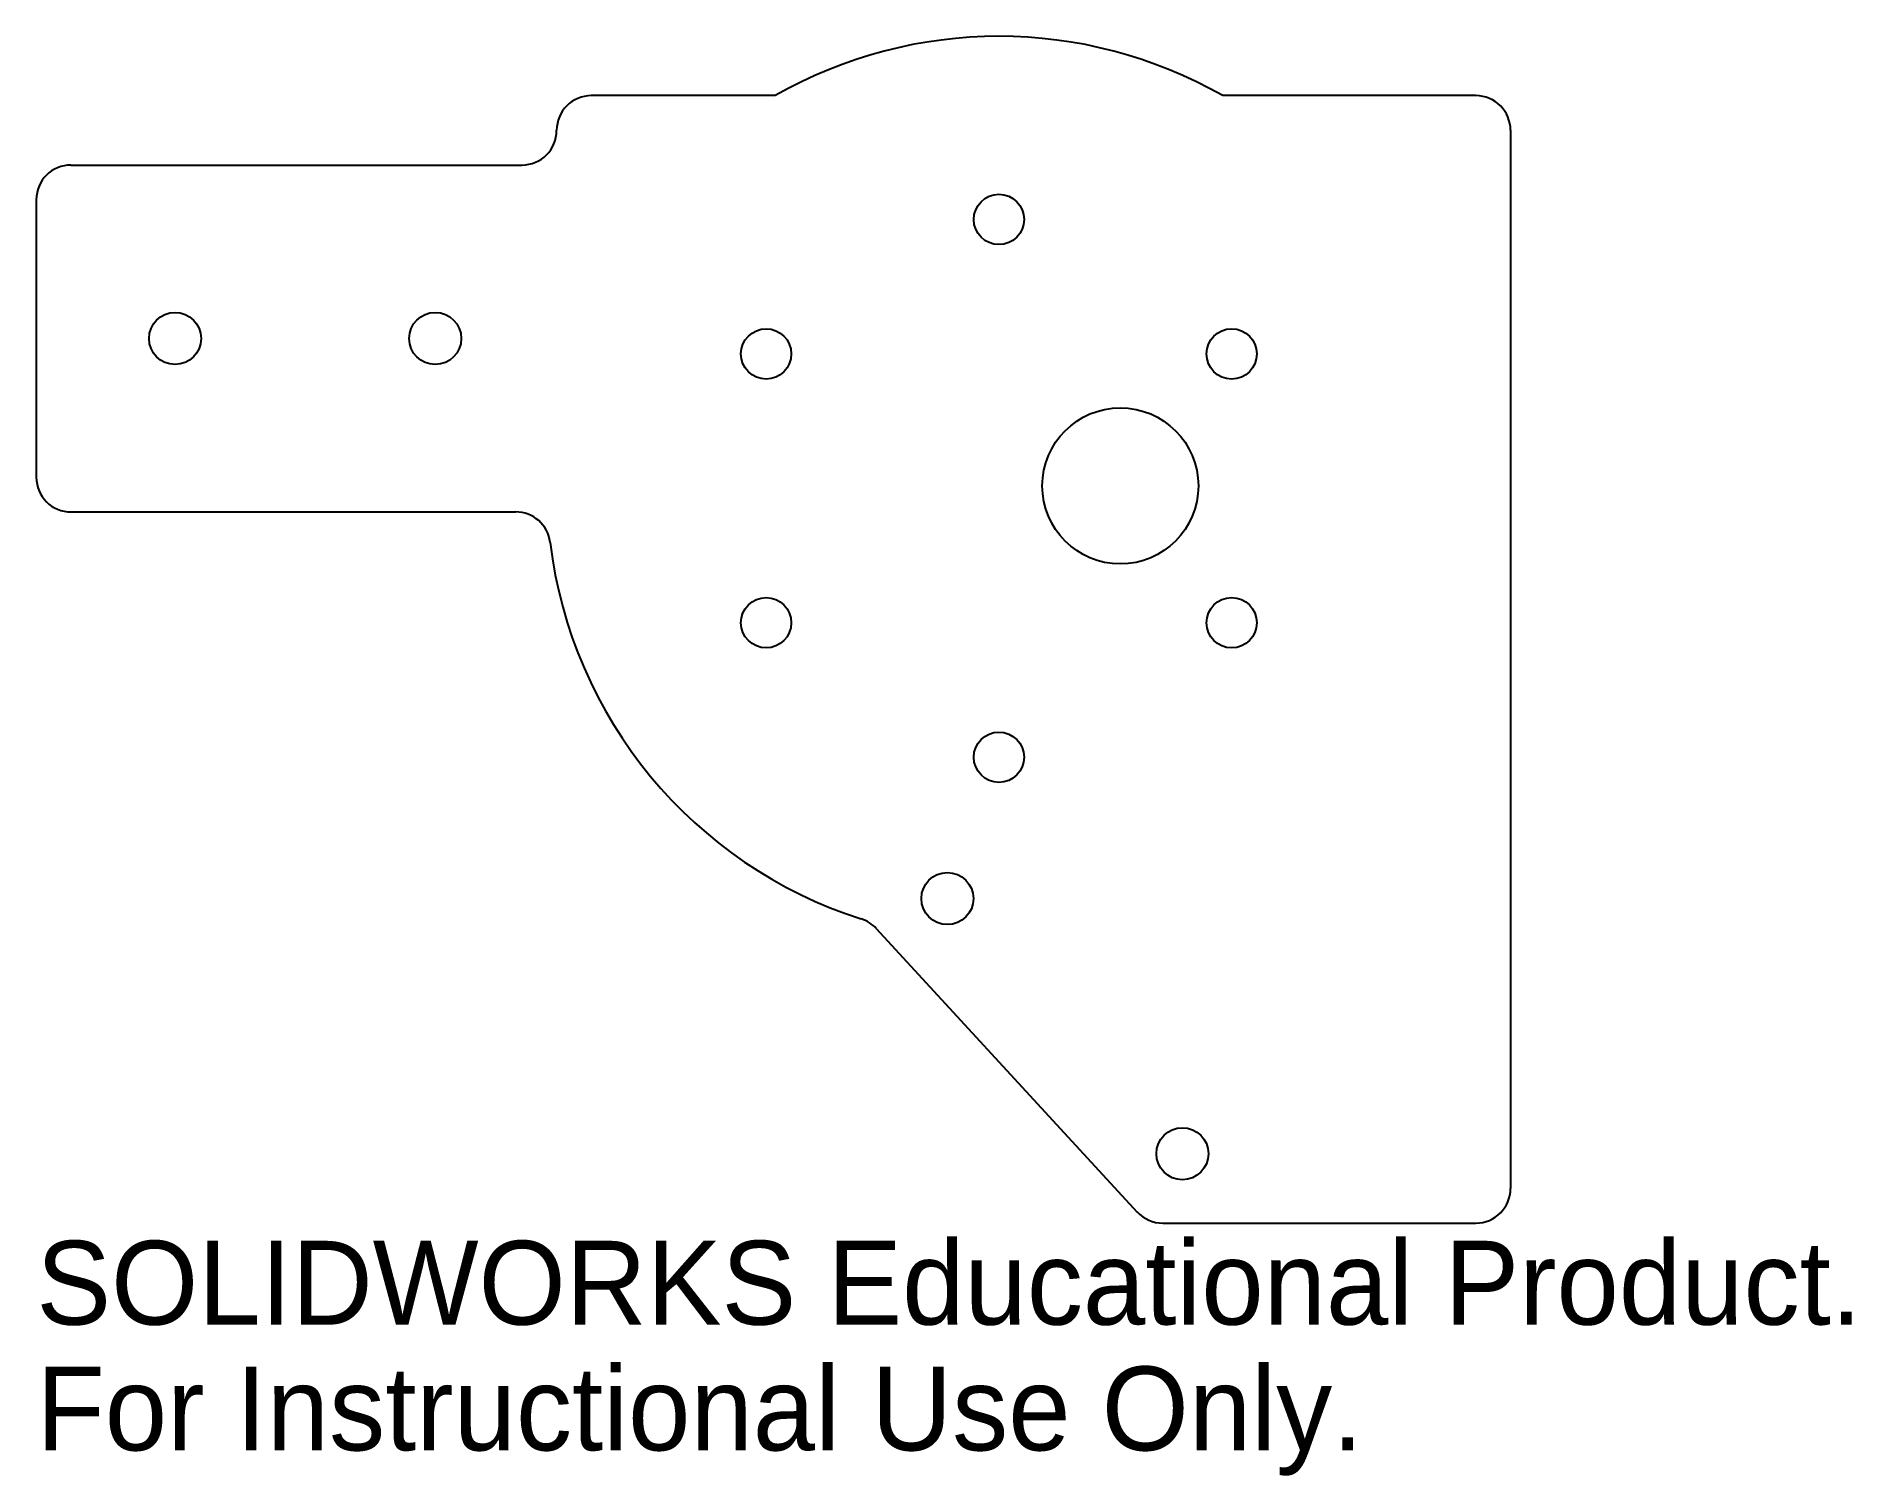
# Model space of a CAD drawing. Header units: millimetres. Extents: x -62 to 42, y -60 to 23.
import ezdxf

# ---------------------------------------------------------------- set-up
doc = ezdxf.new("R2010")
doc.units = ezdxf.units.MM
doc.linetypes.add('SLD-Solid', pattern=[0])
doc.styles.add('SLDTEXTSTYLE0', font='Arail.ttf')

msp = doc.modelspace()

# ---------------------------------------------------------------- linework, layer by layer
at = {"color": 7, "linetype": 'SLD-Solid', "lineweight": 25}
for p, q in [((-19.9, 19.28), (-30.5, 19.28)), ((20.5, 19.28), (5.91, 19.28)), ((22.5, 17.28), (22.5, -43.72)), ((-60.5, 15.28), (-34.5, 15.28)), ((-62.5, 13.28), (-62.5, -2.72)), ((-60.5, -4.72), (-34.86, -4.72)), ((-14.07, -28.73), (0.98, -45.08)), ((2.45, -45.72), (20.5, -45.72))]:
    msp.add_line(p, q, dxfattribs=at)
for centre, radius in [((-7, 12.14), 1.45), ((-54.5, 5.28), 1.5), ((-39.5, 5.28), 1.5), ((-20.42, 4.39), 1.45), ((6.42, 4.39), 1.45), ((0, -3.22), 4.5), ((-20.42, -11.11), 1.45), ((6.42, -11.11), 1.45), ((-7, -18.86), 1.45), ((-9.97, -27.01), 1.5), ((3.58, -41.72), 1.5)]:
    msp.add_circle(centre, radius, dxfattribs=at)
for centre, radius, start, end in [((-7, -3.36), 26.06, 60.3128, 119.6872), ((-30.5, 17.28), 2, 90, 180), ((20.5, 17.28), 2, 0, 90), ((-34.5, 17.28), 2, 270, 0), ((-60.5, 13.28), 2, 90, 180), ((-60.5, -2.72), 2, 180, 270), ((-34.86, -6.72), 2, 6.8807, 90), ((-7, -3.36), 26.06, 186.8807, 252.2731), ((-15.54, -30.09), 2, 42.6447, 72.2731), ((20.5, -43.72), 2, 270, 0), ((2.45, -43.72), 2, 222.6447, 270)]:
    msp.add_arc(centre, radius, start, end, dxfattribs=at)

# ---------------------------------------------------------------- texts
at = {"color": 7, "linetype": 'Continuous', "char_height": 4.8336, "attachment_point": 1, "style": 'SLDTEXTSTYLE0'}
for s, insert in [('SOLIDWORKS Educational Product.', (-62.5, -46.74)), ('For Instructional Use Only.', (-62.5, -53.99))]:
    msp.add_mtext(s, dxfattribs=dict(at, insert=insert))

doc.saveas('drawing.dxf')
